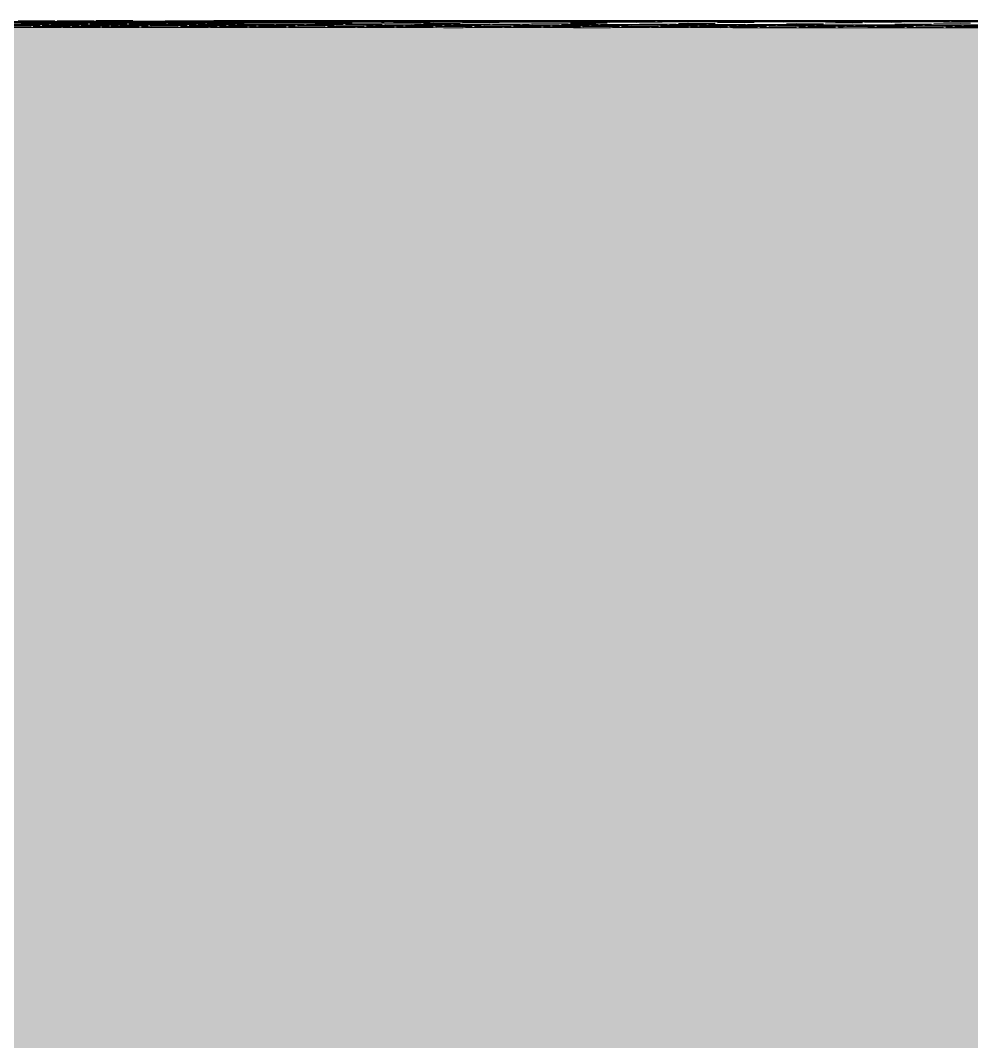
# Model space of a CAD drawing. Header units: millimetres. Extents: x -280990 to -136866, y -15139 to 7194.
# Drawn here: x -264391 to -262228, y -2522 to -200 of the extents above; entities that cross this region are included whole.
import ezdxf

# ---------------------------------------------------------------- set-up
doc = ezdxf.new("R2010")
doc.units = ezdxf.units.MM
doc.header["$MEASUREMENT"] = 0
doc.layers.add('New_2D Drafting - General_Pen_No__1', color=7, linetype='Continuous', lineweight=13)
doc.layers.add('New_Site & Landscape - Terrain_Pen_No__1', color=7, linetype='Continuous', lineweight=13)
for name, color, linetype, lineweight, true_color in [('New_2D Drafting - General_Pen_No__61', 7, 'Continuous', 20, 0x6a6a6a), ('New_Site & Landscape - Terrain_Pen_No__180', 7, 'Continuous', 15, 0xd6cda7), ('New_Site & Landscape - Terrain_Pen_No__93', 7, 'Continuous', 13, 0xa2a233)]:
    doc.layers.add(name, color=color, linetype=linetype, lineweight=lineweight, true_color=true_color)

msp = doc.modelspace()

# ---------------------------------------------------------------- hatches: boundary and pattern name
at = {"layer": 'New_2D Drafting - General_Pen_No__61', "linetype": 'Continuous', "lineweight": 20, "true_color": 0x6a6a6a}
h = msp.add_hatch(dxfattribs=at)
h.set_pattern_fill('Dashed_0001', color=251, style=0, pattern_type=2)
h.set_pattern_definition([(45, (0, 0), (-183.84776, 183.84776), [195, -65]), (45, (7e-14, 183.85), (-183.84776, 183.84776), [195, -65])])
h.paths.add_polyline_path([(-280989.8059, -205.9561), (-266832.1573, -206.4056), (-260239.2033, -214.6036), (-256039.2219, -218.0945), (-254960.2206, -218.9913), (-250988.5325, -222.2925), (-248776.7755, -220), (-242945.6047, -420), (-241835.0918, -420), (-240879.019, -426.5), (-238812.8999, -424.2888), (-238812.8999, -900), (-238810.0426, -15138.6962), (-280989.8059, -15138.6962)])
at = {"layer": 'New_Site & Landscape - Terrain_Pen_No__180', "linetype": 'Continuous', "lineweight": 0, "true_color": 0x353329}
msp.add_hatch(color=250, dxfattribs=at).paths.add_polyline_path([(-279501.1354, -15138.6962), (-255147.8691, -15138.6962), (-255147.8691, -220), (-255689.2864, -220), (-256040.2069, -218.0891), (-256468.5435, -218.7405), (-266973.7441, -215.343), (-275658.7904, -213.4091), (-279501.1354, -218.4055)])

# ---------------------------------------------------------------- linework, layer by layer
at = {"layer": 'New_2D Drafting - General_Pen_No__1', "color": 7, "linetype": 'Continuous', "lineweight": 13, "flags": 128}
msp.add_lwpolyline([(-280989.8059, -205.9561), (-266832.1573, -206.4056), (-260239.2033, -214.6036), (-256039.2219, -218.0945), (-254960.2206, -218.9913), (-250988.5325, -222.2925), (-248776.7755, -220), (-242945.6047, -420), (-241835.0918, -420), (-240879.019, -426.5), (-238812.8999, -424.2888), (-238812.8999, -900), (-238810.0426, -15138.6962), (-280989.8059, -15138.6962)], close=True, dxfattribs=at)
at = {"layer": 'New_Site & Landscape - Terrain_Pen_No__1', "color": 7, "linetype": 'Continuous', "lineweight": 13}
for p, q in [((-263918.204, -200.005), (-264694.4271, -205.6962)), ((-259709.1933, -200.2248), (-264694.4271, -205.6962)), ((-256468.5435, -218.7405), (-264694.4271, -205.6962)), ((-264373.6505, -205.0385), (-264457.2365, -205.1389)), ((-264353.2631, -203.7727), (-264436.8491, -203.8731)), ((-264373.6505, -205.0385), (-264435.0658, -205.0347)), ((-264332.8758, -202.4285), (-264416.4618, -202.4544)), ((-264353.2631, -203.7727), (-264414.6784, -203.7689)), ((-264312.4884, -201.0003), (-264396.0744, -201.0263)), ((-264373.6505, -205.0385), (-264395.8212, -205.1427)), ((-264332.8758, -202.4285), (-264394.2911, -202.3587)), ((-264305.355, -206.91), (-264388.941, -206.9275)), ((-264353.2631, -203.7727), (-264375.4338, -203.8769)), ((-264312.4884, -201.0003), (-264373.9037, -200.9305)), ((-264284.9676, -204.6216), (-264368.5536, -204.722)), ((-264305.355, -206.91), (-264366.7703, -206.7703)), ((-264332.8758, -202.4285), (-264355.0465, -202.5242)), ((-264264.5803, -203.3558), (-264348.1663, -203.4562)), ((-264284.9676, -204.6216), (-264346.3829, -204.6178)), ((-264312.4884, -201.0003), (-264334.6591, -201.0961)), ((-264244.1929, -202.0456), (-264327.7789, -202.0715)), ((-264305.355, -206.91), (-264327.5257, -207.0672)), ((-264264.5803, -203.3558), (-264325.9956, -203.352)), ((-264237.0595, -208.7262), (-264320.6455, -208.7437)), ((-264223.8056, -200.6174), (-264307.3916, -200.6433)), ((-264284.9676, -204.6216), (-264307.1383, -204.7258)), ((-264244.1929, -202.0456), (-264305.6082, -201.9757)), ((-264216.6721, -206.0294), (-264300.2581, -206.266)), ((-264237.0595, -208.7262), (-264298.4748, -208.5865)), ((-264264.5803, -203.3558), (-264286.751, -203.46)), ((-264223.8056, -200.6174), (-264285.2209, -200.5476)), ((-264196.2848, -204.2047), (-264279.8708, -204.3052)), ((-264216.6721, -206.0294), (-264278.0874, -205.8279)), ((-264244.1929, -202.0456), (-264266.3636, -202.1413)), ((-264175.8974, -202.9389), (-264259.4834, -203.0393)), ((-264237.0595, -208.7262), (-264259.2302, -208.8834)), ((-264196.2848, -204.2047), (-264257.7001, -204.2009)), ((-264223.8056, -200.6174), (-264245.9763, -200.7131)), ((-264155.5101, -201.6626), (-264239.0961, -201.6885)), ((-264236.5439, -206.4222), (-264238.8428, -206.4385)), ((-264175.8974, -202.9389), (-264237.3127, -202.9351)), ((-264216.6721, -206.0294), (-264236.5407, -206.4221)), ((-264148.3766, -208.0976), (-264231.9626, -208.115)), ((-264135.1227, -200.2344), (-264218.7087, -200.2604)), ((-264196.2848, -204.2047), (-264218.4555, -204.309)), ((-264155.5101, -201.6626), (-264216.9254, -201.5928)), ((-264127.9893, -205.0537), (-264211.5753, -205.1541)), ((-264148.3766, -208.0976), (-264209.7919, -207.9579)), ((-264175.8974, -202.9389), (-264198.0681, -203.0431)), ((-264135.1227, -200.2344), (-264196.538, -200.1646)), ((-264107.6019, -203.7879), (-264191.1879, -203.8883)), ((-264127.9893, -205.0537), (-264189.4046, -205.0499)), ((-264155.5101, -201.6626), (-264177.6808, -201.7583)), ((-264087.2146, -202.522), (-264170.8006, -202.6224)), ((-264148.3766, -208.0976), (-264170.5473, -208.2547)), ((-264107.6019, -203.7879), (-264169.0172, -203.7841)), ((-264135.1227, -200.2344), (-264157.2934, -200.3302)), ((-264093.1649, -201.2878), (-264150.4132, -201.3056)), ((-264087.2146, -202.522), (-264148.6299, -202.5182)), ((-264059.6938, -207.4689), (-264143.2798, -207.4864)), ((-264127.9893, -205.0537), (-264133.779, -205.0809)), ((-264107.6019, -203.7879), (-264129.7726, -203.8921)), ((-264088.665, -201.2548), (-264128.2425, -201.2098)), ((-264039.3064, -204.6368), (-264122.8924, -204.7372)), ((-264059.6938, -207.4689), (-264121.1091, -207.3292)), ((-264087.2146, -202.522), (-264109.3853, -202.6262)), ((-264018.9191, -203.371), (-264102.5051, -203.4714)), ((-264039.3064, -204.6368), (-264100.7217, -204.633)), ((-264066.8272, -201.2562), (-264093.1696, -201.2878)), ((-264066.8272, -201.2562), (-264088.9979, -201.3604)), ((-264066.8272, -201.2562), (-264088.6689, -201.2548)), ((-263998.5317, -202.1051), (-264082.1177, -202.2055)), ((-264059.6938, -207.4689), (-264081.8645, -207.6261)), ((-264018.9191, -203.371), (-264080.3344, -203.3672)), ((-264042.5433, -200.9167), (-264061.7304, -200.9226)), ((-264039.3064, -204.6368), (-264061.4771, -204.741)), ((-263998.5317, -202.1051), (-264059.947, -202.1013)), ((-263972.7146, -206.8406), (-264054.5969, -206.8577)), ((-263978.1444, -200.8393), (-264042.5486, -200.9167)), ((-264018.9191, -203.371), (-264041.0898, -203.4752)), ((-264031.5404, -200.836), (-264039.5597, -200.8269)), ((-263950.6236, -204.2199), (-264034.2096, -204.3204)), ((-263971.0109, -206.8357), (-264032.4262, -206.6341)), ((-263978.1444, -200.8393), (-264031.5449, -200.836)), ((-263998.5317, -202.1051), (-264020.7024, -202.2093)), ((-263930.2362, -202.9541), (-264013.8222, -203.0545)), ((-263950.6236, -204.2199), (-264012.0389, -204.2161)), ((-263978.1444, -200.8393), (-264000.3151, -200.9435)), ((-263909.8489, -201.6882), (-263993.4349, -201.7887)), ((-263971.3634, -206.8427), (-263993.1816, -206.9974)), ((-263930.2362, -202.9541), (-263991.6515, -202.9503)), ((-263902.7154, -208.6565), (-263986.3014, -208.6739)), ((-263889.4615, -200.4224), (-263973.0475, -200.5228)), ((-263950.6236, -204.2199), (-263972.7943, -204.3242)), ((-263971.0109, -206.8357), (-263972.7, -206.8405)), ((-263971.0109, -206.8357), (-263971.3603, -206.8426)), ((-263909.8489, -201.6882), (-263971.2642, -201.6844)), ((-263882.3281, -205.0832), (-263965.9141, -205.3198)), ((-263902.7154, -208.6565), (-263964.1307, -208.5167)), ((-263930.2362, -202.9541), (-263952.4069, -203.0583)), ((-263889.4615, -200.4224), (-263950.8768, -200.4186)), ((-263861.9407, -203.8031), (-263945.5267, -203.9035)), ((-263882.3281, -205.0832), (-263943.7434, -204.8817)), ((-263909.8489, -201.6882), (-263932.0196, -201.7925)), ((-263841.5534, -202.5372), (-263925.1394, -202.6376)), ((-263902.7154, -208.6565), (-263924.8861, -208.8136)), ((-263861.9407, -203.8031), (-263923.356, -203.7993)), ((-260301.3858, -200), (-263912.8572, -200)), ((-263889.4615, -200.4224), (-263911.6322, -200.5266)), ((-263821.166, -201.2714), (-263904.752, -201.3718)), ((-263882.3281, -205.0832), (-263904.4988, -205.5213)), ((-263841.5534, -202.5372), (-263902.9687, -202.5334)), ((-263814.0326, -208.0278), (-263897.6186, -208.0452)), ((-263800.7787, -200.0055), (-263884.3647, -200.1059)), ((-263861.9407, -203.8031), (-263884.1114, -203.9073)), ((-263821.166, -201.2714), (-263882.5813, -201.2676)), ((-263793.6452, -204.652), (-263877.2312, -204.7524)), ((-263814.0326, -208.0278), (-263875.4479, -207.8881)), ((-263841.5534, -202.5372), (-263863.7241, -202.6414)), ((-263800.7787, -200.0055), (-263862.194, -200.0017)), ((-263773.2579, -203.3862), (-263856.8439, -203.4866)), ((-263793.6452, -204.652), (-263855.0605, -204.6482)), ((-263821.166, -201.2714), (-263843.3367, -201.3756)), ((-263752.8705, -202.1203), (-263836.4565, -202.2207)), ((-263814.0326, -208.0278), (-263836.2033, -208.185)), ((-263773.2579, -203.3862), (-263834.6732, -203.3824)), ((-263800.7787, -200.0055), (-263822.9494, -200.1097)), ((-263732.4832, -200.8545), (-263816.0692, -200.9549)), ((-263752.8705, -202.1203), (-263814.2858, -202.1165)), ((-263793.6452, -204.652), (-263809.0723, -204.7245)), ((-263725.3497, -207.3991), (-263808.9357, -207.4166)), ((-263773.2579, -203.3862), (-263795.4286, -203.4904)), ((-263732.4832, -200.8545), (-263793.8985, -200.8507)), ((-263704.9624, -204.2351), (-263788.5484, -204.3356)), ((-263725.3497, -207.3991), (-263786.765, -207.2594)), ((-263752.8705, -202.1203), (-263775.0412, -202.2245)), ((-263684.575, -202.9693), (-263768.161, -203.0697)), ((-263704.9624, -204.2351), (-263766.3777, -204.2313)), ((-263732.4832, -200.8545), (-263754.6539, -200.9587)), ((-263664.1877, -201.7034), (-263747.7737, -201.8039)), ((-263725.3497, -207.3991), (-263747.5204, -207.5563)), ((-263684.575, -202.9693), (-263745.9903, -202.9655)), ((-263643.8003, -200.4376), (-263727.3864, -200.538)), ((-263704.9624, -204.2351), (-263727.1331, -204.3394)), ((-263664.1877, -201.7034), (-263725.603, -201.6996)), ((-263636.6669, -205.8895), (-263720.2529, -206.126)), ((-263684.575, -202.9693), (-263706.7458, -203.0735)), ((-263643.8003, -200.4376), (-263705.2156, -200.4338)), ((-263616.2795, -203.8183), (-263699.8656, -203.9187)), ((-263636.6669, -205.8895), (-263698.0822, -205.6879)), ((-263664.1877, -201.7034), (-263686.3584, -201.8077)), ((-263595.8922, -202.5524), (-263679.4782, -202.6528)), ((-263616.2795, -203.8183), (-263677.6948, -203.8145)), ((-263643.8003, -200.4376), (-263665.9711, -200.5418)), ((-263575.5048, -201.2866), (-263659.0909, -201.387)), ((-263636.6669, -205.8895), (-263658.8376, -206.3276)), ((-263595.8922, -202.5524), (-263657.3075, -202.5486)), ((-263568.3714, -208.5867), (-263651.9574, -208.6041)), ((-263555.1175, -200.0207), (-263638.7035, -200.1211)), ((-263616.2795, -203.8183), (-263638.4502, -203.9225)), ((-263575.5048, -201.2866), (-263636.9201, -201.2828)), ((-263568.3714, -208.5867), (-263629.7867, -208.447)), ((-263595.8922, -202.5524), (-263618.0629, -202.6566)), ((-263555.1175, -200.0207), (-263616.5328, -200.0169)), ((-263527.5967, -203.4014), (-263611.1827, -203.5018)), ((-263575.5048, -201.2866), (-263597.6756, -201.3908)), ((-263507.2093, -202.1355), (-263590.7954, -202.2359)), ((-263568.3714, -208.5867), (-263590.5421, -208.7438)), ((-263527.5967, -203.4014), (-263589.012, -203.3976)), ((-263555.1175, -200.0207), (-263577.2882, -200.1249)), ((-263486.822, -200.8697), (-263570.408, -200.9701)), ((-263564.1, -204.4555), (-263570.1548, -204.5751)), ((-263507.2093, -202.1355), (-263568.6246, -202.1317)), ((-263479.6885, -207.958), (-263563.2746, -207.9755)), ((-263466.4347, -199.9703), (-263550.0207, -199.9778)), ((-263527.5967, -203.4014), (-263549.7674, -203.5056)), ((-263486.822, -200.8697), (-263548.2373, -200.8659)), ((-263459.3012, -204.2503), (-263542.8872, -204.3508)), ((-263479.6885, -207.958), (-263541.1038, -207.8183)), ((-263507.2093, -202.1355), (-263529.3801, -202.2397)), ((-263438.9139, -202.9845), (-263522.4999, -203.0849)), ((-263459.3012, -204.2503), (-263520.7165, -204.2465)), ((-263486.822, -200.8697), (-263508.9927, -200.9739)), ((-263418.5265, -201.7186), (-263502.1125, -201.8191)), ((-263479.6885, -207.958), (-263501.8593, -208.1152)), ((-263438.9138, -202.9845), (-263500.3291, -202.9807)), ((-263466.4346, -199.9703), (-263490.3919, -199.9702)), ((-263466.4347, -199.9703), (-263488.6054, -199.9781)), ((-263398.1392, -200.4528), (-263481.7252, -200.5532)), ((-263459.3012, -204.2503), (-263481.4719, -204.3546)), ((-263418.5265, -201.7186), (-263479.9418, -201.7148)), ((-263391.0057, -206.6957), (-263474.5917, -206.9322)), ((-263438.9138, -202.9845), (-263461.0846, -203.0887)), ((-263398.1391, -200.4528), (-263459.5544, -200.449)), ((-263370.6184, -203.8335), (-263454.2044, -203.9339)), ((-263391.0057, -206.6957), (-263452.421, -206.4941)), ((-263418.5265, -201.7186), (-263440.6972, -201.8229)), ((-263350.231, -202.5676), (-263433.817, -202.668)), ((-263370.6183, -203.8335), (-263432.0336, -203.8297)), ((-263398.1391, -200.4528), (-263420.3099, -200.557)), ((-263329.8437, -201.3018), (-263413.4297, -201.4022)), ((-263391.0057, -206.6957), (-263413.1764, -207.1338)), ((-263350.231, -202.5676), (-263411.6463, -202.5638)), ((-263309.4563, -200.0359), (-263393.0423, -200.1363)), ((-263370.6184, -203.8335), (-263392.7891, -203.9377)), ((-263329.8437, -201.3018), (-263391.2589, -201.298)), ((-263302.3229, -204.9432), (-263385.9089, -205.1798)), ((-263350.231, -202.5676), (-263372.4017, -202.6718)), ((-263309.4563, -200.0359), (-263370.8716, -200.0321)), ((-263281.9355, -203.4166), (-263365.5215, -203.517)), ((-263302.3229, -204.9432), (-263363.7381, -204.7417)), ((-263329.8437, -201.3018), (-263352.0144, -201.406)), ((-263261.5482, -202.1507), (-263345.1342, -202.2511)), ((-263281.9355, -203.4166), (-263343.3508, -203.4128)), ((-263309.4563, -200.0359), (-263331.627, -200.1401)), ((-263241.1608, -200.8849), (-263324.7468, -200.9853)), ((-263302.3229, -204.9432), (-263324.4936, -205.3814)), ((-263261.5482, -202.1507), (-263322.9635, -202.1469)), ((-263234.0274, -208.5169), (-263317.6134, -208.5343)), ((-263220.7735, -199.9714), (-263304.3595, -199.979)), ((-263281.9355, -203.4166), (-263304.1062, -203.5208)), ((-263241.1608, -200.8849), (-263302.5761, -200.8811)), ((-263234.0274, -208.5169), (-263295.4427, -208.3772)), ((-263261.5482, -202.1507), (-263283.7189, -202.2549)), ((-263220.7735, -199.9714), (-263282.1888, -199.9711)), ((-263193.2527, -202.9997), (-263276.8387, -203.1001)), ((-263241.1608, -200.8849), (-263263.3315, -200.9891)), ((-263172.8653, -201.7338), (-263256.4513, -201.8343)), ((-263234.0274, -208.5169), (-263256.1981, -208.6741)), ((-263193.2527, -202.9997), (-263254.668, -202.9959)), ((-263220.7735, -199.9714), (-263242.9442, -199.9792)), ((-263152.478, -200.468), (-263236.064, -200.5684)), ((-263172.8653, -201.7338), (-263234.2806, -201.73)), ((-263145.3445, -207.5019), (-263228.9305, -207.7385)), ((-263193.2527, -202.9997), (-263215.4234, -203.1039)), ((-263152.478, -200.468), (-263213.8933, -200.4642)), ((-263124.9572, -203.8487), (-263208.5432, -203.9491)), ((-263145.3445, -207.5019), (-263206.7598, -207.3004)), ((-263172.8653, -201.7338), (-263195.036, -201.8381)), ((-263104.5698, -202.5828), (-263188.1558, -202.6832)), ((-263124.9572, -203.8487), (-263186.3725, -203.8449)), ((-263152.478, -200.468), (-263174.6487, -200.5722)), ((-263084.1825, -201.317), (-263167.7685, -201.4174)), ((-263145.3445, -207.5019), (-263167.5152, -207.94)), ((-263104.5698, -202.5828), (-263165.9851, -202.579)), ((-263149.7901, -199.9464), (-263154.2613, -199.948)), ((-263063.7951, -200.0511), (-263147.3811, -200.1515)), ((-263124.9572, -203.8487), (-263147.1279, -203.9529)), ((-263084.1825, -201.317), (-263145.5978, -201.3132)), ((-263056.6617, -205.7495), (-263140.2477, -205.986)), ((-263104.5698, -202.5828), (-263126.7405, -202.687)), ((-263063.7951, -200.0511), (-263125.2104, -200.0473)), ((-263036.2743, -203.4318), (-263119.8603, -203.5322)), ((-263056.6617, -205.7495), (-263118.077, -205.5479)), ((-263084.1825, -201.317), (-263106.3532, -201.4212)), ((-263015.887, -202.1659), (-263099.473, -202.2663)), ((-263036.2743, -203.4318), (-263097.6896, -203.428)), ((-263063.7951, -200.0511), (-263085.9658, -200.1553)), ((-262995.4996, -200.9001), (-263079.0856, -201.0005)), ((-263056.6617, -205.7495), (-263078.8324, -206.1876)), ((-263015.887, -202.1659), (-263077.3023, -202.1621)), ((-262975.1123, -199.9726), (-263058.6983, -199.9801)), ((-263036.2743, -203.4318), (-263058.445, -203.536)), ((-262995.4996, -200.9001), (-263056.9149, -200.8963)), ((-262967.9788, -203.997), (-263051.5648, -204.2336)), ((-262988.3662, -209.0758), (-263049.7815, -208.9361)), ((-263015.887, -202.1659), (-263038.0577, -202.2701)), ((-262975.1123, -199.9726), (-263036.5276, -199.9723)), ((-262947.5915, -203.0149), (-263031.1775, -203.1153)), ((-262995.4996, -200.9001), (-263017.6703, -201.0043)), ((-262967.9788, -203.997), (-263012.6813, -203.8503)), ((-262927.2041, -201.749), (-263010.7901, -201.8495)), ((-262947.5915, -203.0149), (-263009.0068, -203.0111)), ((-262975.1123, -199.9726), (-262997.283, -199.9804)), ((-262906.8168, -200.4832), (-262990.4028, -200.5836)), ((-262967.9788, -203.997), (-262990.1495, -204.4351)), ((-262927.2041, -201.749), (-262988.6194, -201.7452)), ((-262952.6548, -208.4582), (-262983.2693, -208.4646)), ((-262886.4294, -199.9413), (-262970.0154, -199.9488)), ((-262947.5915, -203.0149), (-262969.7622, -203.1191)), ((-262906.8168, -200.4832), (-262968.2321, -200.4794)), ((-262899.6833, -208.3082), (-262961.0986, -208.1066)), ((-262899.6833, -208.3082), (-262952.6435, -208.458)), ((-262927.2041, -201.749), (-262949.3748, -201.8533)), ((-262886.4294, -199.9413), (-262947.8447, -199.941)), ((-262858.9086, -202.598), (-262942.4946, -202.6984)), ((-262906.8168, -200.4832), (-262928.9875, -200.5874)), ((-262838.5213, -201.3322), (-262922.1073, -201.4326)), ((-262910.6412, -208.5248), (-262921.854, -208.6043)), ((-262858.9086, -202.598), (-262920.3239, -202.5942)), ((-262899.6833, -208.3082), (-262910.6389, -208.5247)), ((-262886.4294, -199.9413), (-262908.6001, -199.9491)), ((-262818.1339, -200.0663), (-262901.7199, -200.1667)), ((-262838.5213, -201.3322), (-262899.9366, -201.3284)), ((-262811.0005, -206.5557), (-262894.5865, -206.7923)), ((-262858.9086, -202.598), (-262881.0793, -202.7022)), ((-262818.1339, -200.0663), (-262879.5492, -200.0625)), ((-262790.6131, -203.447), (-262874.1991, -203.5474)), ((-262811.0005, -206.5557), (-262872.4158, -206.3542)), ((-262838.5213, -201.3322), (-262860.692, -201.4364)), ((-262770.2258, -202.1811), (-262853.8118, -202.2815)), ((-262790.6131, -203.447), (-262852.0284, -203.4432)), ((-262818.1339, -200.0663), (-262840.3046, -200.1705)), ((-262749.8384, -200.9153), (-262833.4244, -201.0157)), ((-262811.0005, -206.5557), (-262833.1712, -206.9938)), ((-262770.2258, -202.1811), (-262831.6411, -202.1773)), ((-262729.4511, -199.9737), (-262813.0371, -199.9812)), ((-262790.6131, -203.447), (-262812.7838, -203.5512)), ((-262749.8384, -200.9153), (-262811.2537, -200.9115)), ((-262722.3176, -204.8033), (-262805.9036, -205.0398)), ((-262770.2258, -202.1811), (-262792.3965, -202.2853)), ((-262729.4511, -199.9737), (-262790.8664, -199.9734)), ((-262701.9303, -203.0301), (-262785.5163, -203.1305)), ((-262722.3176, -204.8033), (-262783.7329, -204.6017)), ((-262749.8384, -200.9153), (-262772.0091, -201.0195)), ((-262681.5429, -201.7642), (-262765.1289, -201.8647)), ((-262701.9303, -203.0301), (-262763.3456, -203.0263)), ((-262729.4511, -199.9737), (-262751.6218, -199.9815)), ((-262661.1556, -200.4984), (-262744.7416, -200.5988)), ((-262722.3176, -204.8033), (-262744.4883, -205.2414)), ((-262681.5429, -201.7642), (-262742.9582, -201.7604)), ((-262640.7682, -199.9425), (-262724.3542, -199.95)), ((-262701.9303, -203.0301), (-262724.101, -203.1343)), ((-262661.1556, -200.4984), (-262722.5709, -200.4946)), ((-262654.0221, -209.006), (-262715.4374, -208.8663)), ((-262681.5429, -201.7642), (-262703.7136, -201.8685)), ((-262640.7682, -199.9425), (-262702.1835, -199.9422)), ((-262613.2474, -202.6132), (-262696.8334, -202.7136)), ((-262661.1556, -200.4984), (-262683.3263, -200.6026)), ((-262592.8601, -201.3474), (-262676.4461, -201.4478)), ((-262613.2474, -202.6132), (-262674.6627, -202.6094)), ((-262640.7682, -199.9425), (-262662.9389, -199.9503)), ((-262572.4727, -200.0815), (-262656.0588, -200.1819)), ((-262654.1842, -203.4569), (-262655.8055, -203.4889)), ((-262592.8601, -201.3474), (-262654.2754, -201.3436)), ((-262565.3393, -207.3619), (-262648.9253, -207.5985)), ((-262552.0854, -199.9112), (-262635.6714, -199.9187)), ((-262613.2474, -202.6132), (-262635.4182, -202.7174)), ((-262572.4727, -200.0815), (-262633.888, -200.0777)), ((-262565.3393, -207.3619), (-262626.7546, -207.1604)), ((-262592.8601, -201.3474), (-262615.0308, -201.4516)), ((-262552.0854, -199.9112), (-262613.5007, -199.9109)), ((-262524.5646, -202.1963), (-262608.1506, -202.2967)), ((-262572.4727, -200.0815), (-262594.6435, -200.1857)), ((-262504.1772, -200.9305), (-262587.7633, -201.0309)), ((-262565.3393, -207.3619), (-262587.51, -207.8001)), ((-262524.5646, -202.1963), (-262585.9799, -202.1925)), ((-262552.0854, -199.9112), (-262574.2561, -199.919)), ((-262483.7899, -199.9749), (-262567.3759, -199.9824)), ((-262504.1772, -200.9305), (-262565.5925, -200.9267)), ((-262476.6564, -205.6095), (-262560.2425, -205.8461)), ((-262524.5646, -202.1963), (-262546.7353, -202.3005)), ((-262483.7899, -199.9749), (-262545.2052, -199.9746)), ((-262456.2691, -203.0453), (-262539.8551, -203.1457)), ((-262476.6564, -205.6095), (-262538.0717, -205.4079)), ((-262504.1772, -200.9305), (-262526.348, -201.0347)), ((-262435.8817, -201.7794), (-262519.4678, -201.8799)), ((-262456.2691, -203.0453), (-262517.6844, -203.0415)), ((-262483.7899, -199.9749), (-262505.9606, -199.9827)), ((-262415.4944, -200.5136), (-262499.0804, -200.614)), ((-262476.6564, -205.6095), (-262498.8272, -206.0476)), ((-262435.8817, -201.7794), (-262497.297, -201.7756)), ((-262395.1071, -199.9436), (-262478.6931, -199.9511)), ((-262456.2691, -203.0453), (-262478.4398, -203.1495)), ((-262415.4944, -200.5136), (-262476.9097, -200.5098)), ((-262387.9736, -203.857), (-262471.5596, -204.0936)), ((-262435.8817, -201.7794), (-262458.0525, -201.8837)), ((-262395.1071, -199.9436), (-262456.5224, -199.9433)), ((-262367.5862, -202.6284), (-262451.1723, -202.7288)), ((-262387.9736, -203.857), (-262449.3889, -203.6555)), ((-262415.4944, -200.5136), (-262437.6651, -200.6178)), ((-262347.1989, -201.3626), (-262430.7849, -201.463)), ((-262367.5863, -202.6284), (-262429.0015, -202.6246)), ((-262395.1071, -199.9436), (-262417.2778, -199.9514)), ((-262326.8116, -200.0967), (-262410.3976, -200.1971)), ((-262387.9736, -203.857), (-262410.1443, -204.2952)), ((-262347.1989, -201.3626), (-262408.6142, -201.3588)), ((-262319.6781, -208.1682), (-262403.2641, -208.4047)), ((-262306.4242, -199.9123), (-262390.0102, -199.9199)), ((-262367.5862, -202.6284), (-262389.757, -202.7326)), ((-262326.8116, -200.0967), (-262388.2269, -200.0929)), ((-262319.6781, -208.1682), (-262381.0934, -207.9666)), ((-262347.1989, -201.3626), (-262369.3696, -201.4668)), ((-262306.4242, -199.9123), (-262367.8395, -199.912)), ((-262278.9034, -202.2115), (-262362.4894, -202.3119)), ((-262326.8115, -200.0967), (-262348.9823, -200.2009)), ((-262258.5161, -200.9457), (-262342.1021, -201.0461)), ((-262319.6781, -208.1682), (-262341.8488, -208.6063)), ((-262278.9034, -202.2115), (-262340.3187, -202.2077)), ((-262306.4242, -199.9123), (-262328.5949, -199.9201)), ((-262238.1287, -199.976), (-262321.7147, -199.9835)), ((-262258.5161, -200.9457), (-262319.9314, -200.9419)), ((-262230.9953, -206.4157), (-262314.5813, -206.6523)), ((-262232.1846, -199.8824), (-262301.3274, -199.8886)), ((-262278.9034, -202.2115), (-262301.0741, -202.3157)), ((-262238.1287, -199.976), (-262299.544, -199.9757)), ((-262230.9953, -206.4157), (-262292.4106, -206.2142)), ((-262258.5161, -200.9457), (-262280.6868, -201.0499)), ((-262190.2206, -201.7946), (-262273.8066, -201.8951)), ((-262238.1287, -199.976), (-262260.2994, -199.9838)), ((-262169.8332, -200.5288), (-262253.4192, -200.6292)), ((-262230.9953, -206.4157), (-262253.166, -206.8538)), ((-262190.2206, -201.7946), (-262251.6359, -201.7908)), ((-262218.7784, -199.8814), (-262239.9121, -199.8889)), ((-262149.4459, -199.9447), (-262233.0319, -199.9523)), ((-262169.8332, -200.5288), (-262231.2485, -200.525)), ((-264366.517, -214.2447), (-264450.103, -214.2621)), ((-264346.1297, -211.7998), (-264429.7157, -211.8172)), ((-264366.517, -214.2447), (-264427.9323, -214.1049)), ((-264325.7423, -209.3549), (-264409.3283, -209.3723)), ((-264346.1297, -211.7998), (-264407.545, -211.6601)), ((-264366.517, -214.2447), (-264388.6877, -214.4018)), ((-264325.7423, -209.3549), (-264387.1576, -209.2152)), ((-264298.2215, -216.0609), (-264381.8075, -216.0783)), ((-264346.1297, -211.7998), (-264368.3004, -211.9569)), ((-264277.8342, -213.616), (-264361.4202, -213.6334)), ((-264298.2215, -216.0609), (-264359.6368, -215.9211)), ((-264325.7423, -209.3549), (-264347.913, -209.5121)), ((-264257.4468, -211.1711), (-264341.0328, -211.1886)), ((-264277.8342, -213.616), (-264339.2495, -213.4763)), ((-264257.4468, -211.1711), (-264318.8621, -211.0314)), ((-264298.2215, -216.0609), (-264318.1152, -216.2019)), ((-264277.8342, -213.616), (-264300.0049, -213.7732)), ((-264209.5387, -215.4322), (-264293.1247, -215.4496)), ((-264257.4468, -211.1711), (-264279.6175, -211.3283)), ((-264189.1513, -212.9873), (-264272.7373, -213.0048)), ((-264209.5387, -215.4322), (-264270.954, -215.2925)), ((-264168.764, -210.5425), (-264252.35, -210.5599)), ((-264189.1513, -212.9873), (-264250.5666, -212.8476)), ((-264209.5387, -215.4322), (-264231.7094, -215.5894)), ((-264168.764, -210.5425), (-264230.1793, -210.4027)), ((-264189.1513, -212.9873), (-264211.322, -213.1445)), ((-264120.8558, -214.8035), (-264204.4418, -214.821)), ((-264168.764, -210.5425), (-264190.9347, -210.6996)), ((-264100.4685, -212.3587), (-264184.0545, -212.3761)), ((-264120.8558, -214.8035), (-264182.2711, -214.6638)), ((-264080.0811, -209.9138), (-264163.6671, -209.9312)), ((-264100.4685, -212.3587), (-264161.8838, -212.2189)), ((-264120.8558, -214.8035), (-264143.0265, -214.9607)), ((-264080.0811, -209.9138), (-264141.4964, -209.7741)), ((-264100.4685, -212.3587), (-264122.6392, -212.5158)), ((-264032.173, -214.1749), (-264115.759, -214.1923)), ((-264080.0811, -209.9138), (-264102.2518, -210.071)), ((-264011.7856, -211.73), (-264095.3716, -211.7474)), ((-264032.173, -214.1749), (-264093.5883, -214.0352)), ((-263991.3983, -209.2851), (-264074.9843, -209.3026)), ((-264011.7856, -211.73), (-264073.2009, -211.5903)), ((-264032.173, -214.1749), (-264054.3437, -214.332)), ((-263991.3983, -209.2851), (-264052.8136, -209.1454)), ((-263963.8775, -215.9911), (-264047.4635, -216.0085)), ((-264011.7856, -211.73), (-264033.9563, -211.8872)), ((-263943.4901, -213.5462), (-264027.0761, -213.5637)), ((-263963.8775, -215.9911), (-264025.2928, -215.8514)), ((-263991.3983, -209.2851), (-264013.569, -209.4423)), ((-263923.1028, -211.1013), (-264006.6888, -211.1188)), ((-263943.4901, -213.5462), (-264004.9054, -213.4065)), ((-263963.8775, -215.9911), (-263986.0482, -216.1483)), ((-263923.1028, -211.1013), (-263984.5181, -210.9616)), ((-263943.4901, -213.5462), (-263965.6608, -213.7034)), ((-263875.1946, -215.3624), (-263958.7806, -215.3799)), ((-263923.1028, -211.1013), (-263945.2735, -211.2585)), ((-263854.8073, -212.9175), (-263938.3933, -212.935)), ((-263875.1946, -215.3624), (-263936.6099, -215.2227)), ((-263834.4199, -210.4727), (-263918.0059, -210.4901)), ((-263854.8073, -212.9175), (-263916.2226, -212.7778)), ((-263875.1946, -215.3624), (-263897.3653, -215.5196)), ((-263834.4199, -210.4727), (-263895.8352, -210.333)), ((-263854.8073, -212.9175), (-263876.978, -213.0747)), ((-263786.5118, -214.7338), (-263870.0978, -214.7512)), ((-263834.4199, -210.4727), (-263856.5906, -210.6298)), ((-263766.1244, -212.2889), (-263849.7104, -212.3063)), ((-263786.5118, -214.7338), (-263847.9271, -214.594)), ((-263745.7371, -209.844), (-263829.3231, -209.8615)), ((-263766.1244, -212.2889), (-263827.5397, -212.1492)), ((-263786.5118, -214.7338), (-263808.6825, -214.8909)), ((-263745.7371, -209.844), (-263807.1524, -209.7043)), ((-263766.1244, -212.2889), (-263788.2951, -212.446)), ((-263697.8289, -214.1051), (-263781.4149, -214.1225)), ((-263745.7371, -209.844), (-263767.9078, -210.0012)), ((-263677.4416, -211.6602), (-263761.0276, -211.6777)), ((-263697.8289, -214.1051), (-263759.2442, -213.9654)), ((-263657.0542, -209.2153), (-263740.6402, -209.2328)), ((-263677.4416, -211.6602), (-263738.8569, -211.5205)), ((-263697.8289, -214.1051), (-263719.9996, -214.2623)), ((-263657.0542, -209.2153), (-263718.4695, -209.0756)), ((-263629.5334, -215.9213), (-263713.1194, -215.9388)), ((-263677.4416, -211.6602), (-263699.6123, -211.8174)), ((-263609.1461, -213.4764), (-263692.7321, -213.4939)), ((-263629.5334, -215.9213), (-263690.9487, -215.7816)), ((-263657.0542, -209.2153), (-263679.2249, -209.3725)), ((-263588.7587, -211.0316), (-263672.3447, -211.049)), ((-263609.1461, -213.4764), (-263670.5614, -213.3367)), ((-263629.5334, -215.9213), (-263651.7041, -216.0785)), ((-263588.7587, -211.0316), (-263650.174, -210.8918)), ((-263609.1461, -213.4764), (-263631.3168, -213.6336)), ((-263540.8506, -215.2926), (-263624.4366, -215.3101)), ((-263588.7587, -211.0316), (-263610.9295, -211.1887)), ((-263520.4632, -212.8478), (-263604.0493, -212.8652)), ((-263540.8506, -215.2926), (-263602.2659, -215.1529)), ((-263500.0759, -210.4029), (-263583.6619, -210.4203)), ((-263520.4632, -212.8478), (-263581.8785, -212.708)), ((-263540.8506, -215.2926), (-263563.0213, -215.4498)), ((-263500.0759, -210.4029), (-263561.4912, -210.2632)), ((-263520.4632, -212.8478), (-263542.6339, -213.0049)), ((-263452.1677, -214.664), (-263535.7538, -214.6814)), ((-263500.0759, -210.4029), (-263522.2466, -210.5601)), ((-263431.7804, -212.2191), (-263515.3664, -212.2365)), ((-263452.1677, -214.664), (-263513.583, -214.5243)), ((-263411.393, -209.7742), (-263494.9791, -209.7917)), ((-263431.7804, -212.2191), (-263493.1957, -212.0794)), ((-263452.1677, -214.664), (-263474.3385, -214.8211)), ((-263411.393, -209.7742), (-263472.8083, -209.6345)), ((-263431.7804, -212.2191), (-263453.9511, -212.3763)), ((-263363.4849, -214.0353), (-263447.0709, -214.0528)), ((-263383.8722, -216.4802), (-263445.2875, -216.3405)), ((-263411.3931, -209.7742), (-263433.5638, -209.9314)), ((-263383.8722, -216.4802), (-263428.662, -216.4895)), ((-263343.0976, -211.5904), (-263426.6836, -211.6079)), ((-263363.4849, -214.0353), (-263424.9002, -213.8956)), ((-263322.7102, -209.1456), (-263406.2962, -209.163)), ((-263343.0975, -211.5904), (-263404.5128, -211.4507)), ((-263383.8722, -216.4802), (-263387.0876, -216.503)), ((-263363.4849, -214.0353), (-263385.6556, -214.1925)), ((-263322.7102, -209.1456), (-263384.1255, -209.0058)), ((-263295.1894, -215.8515), (-263378.7754, -215.869)), ((-263343.0975, -211.5904), (-263365.2683, -211.7476)), ((-263274.8021, -213.4067), (-263358.3881, -213.4241)), ((-263295.1894, -215.8515), (-263356.6047, -215.7118)), ((-263322.7102, -209.1456), (-263344.8809, -209.3027)), ((-263254.4147, -210.9618), (-263338.0007, -210.9792)), ((-263274.802, -213.4067), (-263336.2173, -213.2669)), ((-263295.1894, -215.8515), (-263317.3601, -216.0087)), ((-263254.4147, -210.9618), (-263315.83, -210.8221)), ((-263274.8021, -213.4067), (-263296.9728, -213.5638)), ((-263206.5066, -215.2229), (-263290.0926, -215.2403)), ((-263254.4147, -210.9618), (-263276.5854, -211.1189)), ((-263186.1192, -212.778), (-263269.7052, -212.7954)), ((-263206.5066, -215.2229), (-263267.9218, -215.0831)), ((-263165.7319, -210.3331), (-263249.3179, -210.3506)), ((-263186.1192, -212.778), (-263247.5345, -212.6383)), ((-263206.5066, -215.2229), (-263228.6773, -215.38)), ((-263165.7319, -210.3331), (-263227.1472, -210.1934)), ((-263186.1192, -212.778), (-263208.2899, -212.9352)), ((-263117.8237, -214.5942), (-263201.4097, -214.6116)), ((-263165.7319, -210.3331), (-263187.9026, -210.4903)), ((-263097.4364, -212.1493), (-263181.0224, -212.1668)), ((-263117.8237, -214.5942), (-263179.239, -214.4545)), ((-263077.049, -209.7044), (-263160.635, -209.7219)), ((-263097.4364, -212.1493), (-263158.8517, -212.0096)), ((-263117.8237, -214.5942), (-263139.9944, -214.7514)), ((-263077.049, -209.7044), (-263138.4643, -209.5647)), ((-263049.5282, -216.4104), (-263133.1142, -216.4279)), ((-263097.4364, -212.1493), (-263119.6071, -212.3065)), ((-263029.1409, -213.9655), (-263112.7269, -213.983)), ((-263049.5282, -216.4104), (-263110.9435, -216.2707)), ((-263077.049, -209.7044), (-263099.2197, -209.8616)), ((-263008.7535, -211.5207), (-263092.3395, -211.5381)), ((-263029.1409, -213.9655), (-263090.5562, -213.8258)), ((-262988.3662, -209.0758), (-263071.9522, -209.0932)), ((-263049.5282, -216.4104), (-263071.6989, -216.5676)), ((-263008.7535, -211.5207), (-263070.1688, -211.3809)), ((-263029.1409, -213.9655), (-263051.3116, -214.1227)), ((-262960.8454, -215.7817), (-263044.4314, -215.7992)), ((-263008.7535, -211.5207), (-263030.9242, -211.6778)), ((-262940.458, -213.3369), (-263024.044, -213.3543)), ((-262960.8454, -215.7817), (-263022.2607, -215.642)), ((-262988.3662, -209.0758), (-263010.5369, -209.233)), ((-262920.0707, -210.892), (-263003.6567, -210.9094)), ((-262940.458, -213.3369), (-263001.8733, -213.1972)), ((-262960.8454, -215.7817), (-262983.0161, -215.9389)), ((-262920.0707, -210.892), (-262981.486, -210.7523)), ((-262940.458, -213.3369), (-262962.6287, -213.494)), ((-262872.1625, -215.1531), (-262955.7485, -215.1705)), ((-262920.0707, -210.892), (-262942.2414, -211.0492)), ((-262851.7752, -212.7082), (-262935.3612, -212.7257)), ((-262872.1625, -215.1531), (-262933.5778, -215.0134)), ((-262831.3878, -210.2633), (-262914.9738, -210.2808)), ((-262851.7752, -212.7082), (-262913.1905, -212.5685)), ((-262872.1625, -215.1531), (-262894.3332, -215.3103)), ((-262831.3878, -210.2633), (-262892.8031, -210.1236)), ((-262851.7752, -212.7082), (-262873.9459, -212.8654)), ((-262783.4797, -214.5244), (-262867.0657, -214.5419)), ((-262831.3878, -210.2633), (-262853.5585, -210.4205)), ((-262763.0923, -212.0795), (-262846.6783, -212.097)), ((-262783.4797, -214.5244), (-262844.895, -214.3847)), ((-262742.705, -209.6347), (-262826.291, -209.6521)), ((-262763.0923, -212.0795), (-262824.5076, -211.9398)), ((-262783.4797, -214.5244), (-262805.6504, -214.6816)), ((-262742.705, -209.6347), (-262804.1203, -209.4949)), ((-262715.1842, -216.3406), (-262798.7702, -216.3581)), ((-262763.0923, -212.0795), (-262785.263, -212.2367)), ((-262694.7968, -213.8958), (-262778.3828, -213.9132)), ((-262715.1842, -216.3406), (-262776.5995, -216.2009)), ((-262742.705, -209.6347), (-262764.8757, -209.7918)), ((-262674.4095, -211.4509), (-262757.9955, -211.4683)), ((-262694.7968, -213.8958), (-262756.2121, -213.756)), ((-262654.0221, -209.006), (-262737.6081, -209.0234)), ((-262715.1842, -216.3406), (-262737.3549, -216.4978)), ((-262674.4095, -211.4509), (-262735.8248, -211.3112)), ((-262694.7968, -213.8958), (-262716.9675, -214.0529)), ((-262626.5013, -215.712), (-262710.0873, -215.7294)), ((-262674.4095, -211.4509), (-262696.5802, -211.608)), ((-262606.114, -213.2671), (-262689.7, -213.2845)), ((-262626.5013, -215.712), (-262687.9166, -215.5722)), ((-262654.0221, -209.006), (-262676.1928, -209.1632)), ((-262585.7266, -210.8222), (-262669.3126, -210.8397)), ((-262606.114, -213.2671), (-262667.5293, -213.1274)), ((-262626.5013, -215.712), (-262648.672, -215.8691)), ((-262585.7266, -210.8222), (-262647.1419, -210.6825)), ((-262606.114, -213.2671), (-262628.2847, -213.4243)), ((-262537.8185, -215.0833), (-262621.4045, -215.1008)), ((-262585.7266, -210.8222), (-262607.8973, -210.9794)), ((-262517.4311, -212.6384), (-262601.0172, -212.6559)), ((-262537.8185, -215.0833), (-262599.2338, -214.9436)), ((-262497.0438, -210.1936), (-262580.6298, -210.211)), ((-262517.4311, -212.6384), (-262578.8464, -212.4987)), ((-262537.8185, -215.0833), (-262559.9892, -215.2405)), ((-262497.0438, -210.1936), (-262558.4591, -210.0538)), ((-262517.4311, -212.6384), (-262539.6019, -212.7956)), ((-262449.1356, -214.4546), (-262532.7216, -214.4721)), ((-262520.6559, -216.7832), (-262530.9383, -216.7598)), ((-262497.0438, -210.1936), (-262519.2145, -210.3507)), ((-262428.7483, -212.0098), (-262512.3343, -212.0272)), ((-262449.1356, -214.4546), (-262510.5509, -214.3149)), ((-262408.3609, -209.5649), (-262491.947, -209.5823)), ((-262428.7483, -212.0098), (-262490.1636, -211.87)), ((-262449.1356, -214.4546), (-262471.3063, -214.6118)), ((-262408.3609, -209.5649), (-262469.7762, -209.4252)), ((-262380.8401, -216.2709), (-262464.4262, -216.2883)), ((-262428.7483, -212.0098), (-262450.919, -212.1669)), ((-262360.4528, -213.826), (-262444.0388, -213.8434)), ((-262380.8401, -216.2709), (-262442.2554, -216.1311)), ((-262408.3609, -209.5649), (-262430.5317, -209.7221)), ((-262340.0655, -211.3811), (-262423.6515, -211.3985)), ((-262360.4528, -213.826), (-262421.8681, -213.6863)), ((-262380.8401, -216.2709), (-262403.0109, -216.428)), ((-262340.0655, -211.3811), (-262401.4807, -211.2414)), ((-262360.4528, -213.826), (-262382.6235, -213.9831)), ((-262292.1573, -215.6422), (-262375.7433, -215.6596)), ((-262340.0655, -211.3811), (-262362.2362, -211.5383)), ((-262271.7699, -213.1973), (-262355.356, -213.2148)), ((-262292.1573, -215.6422), (-262353.5726, -215.5025)), ((-262251.3826, -210.7524), (-262334.9686, -210.7699)), ((-262271.77, -213.1973), (-262333.1853, -213.0576)), ((-262292.1573, -215.6422), (-262314.328, -215.7994)), ((-262251.3826, -210.7524), (-262312.7979, -210.6127)), ((-262271.7699, -213.1973), (-262293.9407, -213.3545)), ((-262203.4745, -215.0135), (-262287.0605, -215.031)), ((-262251.3826, -210.7524), (-262273.5533, -210.9096)), ((-262183.0871, -212.5687), (-262266.6731, -212.5861)), ((-262203.4745, -215.0135), (-262264.8898, -214.8738)), ((-262162.6998, -210.1238), (-262246.2858, -210.1412)), ((-262183.0871, -212.5687), (-262244.5024, -212.4289))]:
    msp.add_line(p, q, dxfattribs=at)
at = {"layer": 'New_Site & Landscape - Terrain_Pen_No__93', "color": 55, "linetype": 'Continuous', "lineweight": 13, "true_color": 0xa2a233, "flags": 128}
msp.add_lwpolyline([(-255147.8691, -220), (-255689.2864, -220), (-256040.2069, -218.0891), (-256468.5435, -218.7405), (-266973.7441, -215.343), (-275658.7904, -213.4091), (-279501.1354, -218.4055)], dxfattribs=at)

doc.saveas('drawing.dxf')
